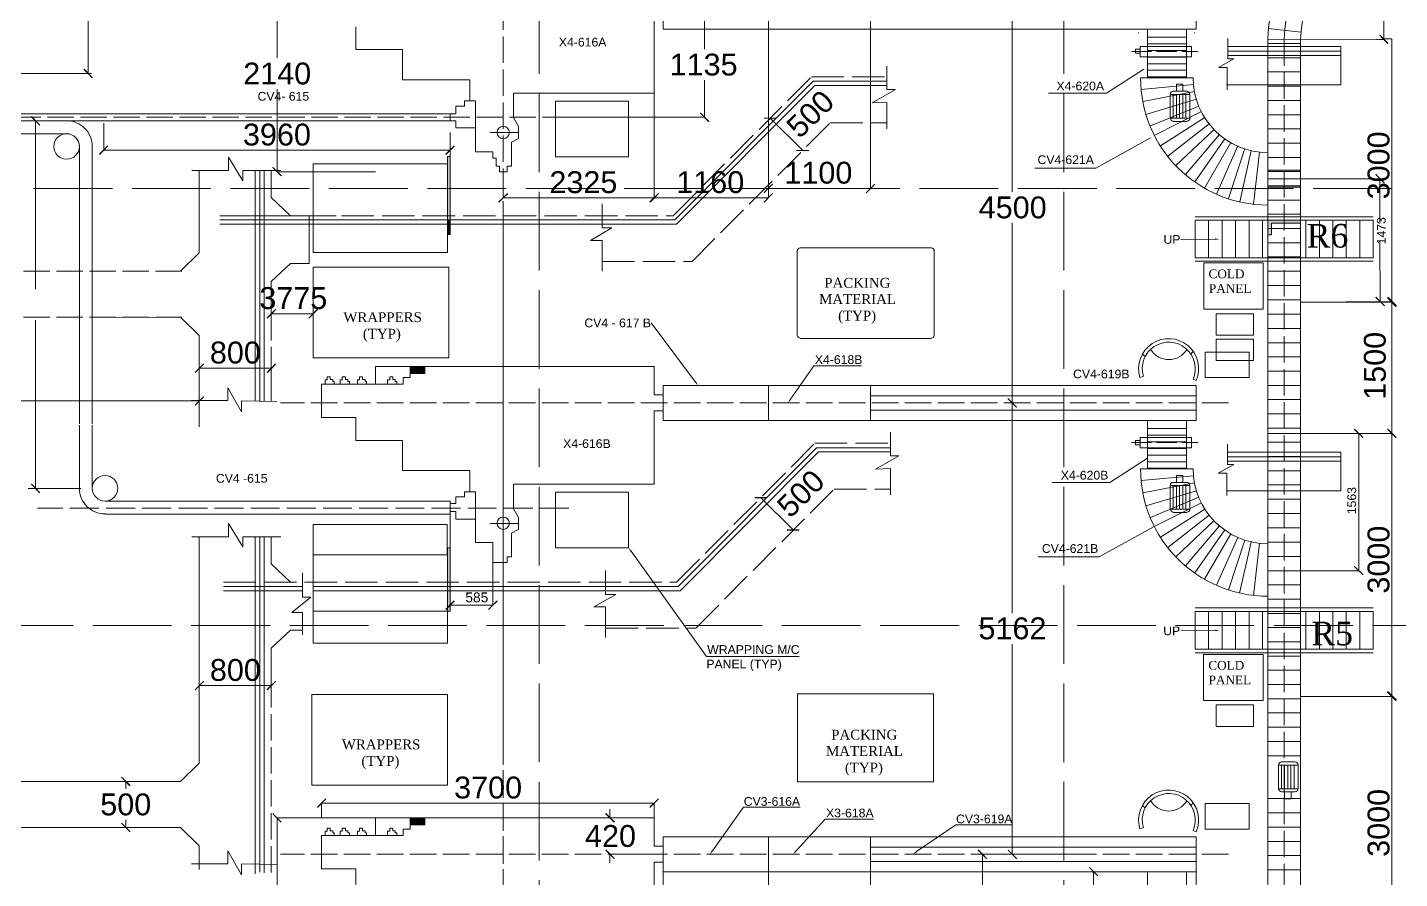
# Model space of a CAD drawing. Header units: inches. Extents: x 2602 to 127694, y 109 to 91908.
# Drawn here: x 49460 to 65143, y 58779 to 68515 of the extents above; entities that cross this region are included whole.
import ezdxf

# ---------------------------------------------------------------- set-up
doc = ezdxf.new("R2010")
doc.units = ezdxf.units.IN
doc.header["$MEASUREMENT"] = 0
doc.linetypes.add('PDF_IMPORT', pattern=[1, 0.8, -0.2])
doc.layers.add('PDF_Geometry', color=7, linetype='Continuous')
doc.layers.add('PDF_Solid Fills', color=7, linetype='Continuous', true_color=0x724639)
doc.layers.add('PDF_Text', color=230, linetype='Continuous', true_color=0xff007f)
doc.styles.add('PDF Arial', font='arial.ttf')
doc.styles.add('PDF Times New Roman', font='times.ttf')

msp = doc.modelspace()

# ---------------------------------------------------------------- hatches: boundary and pattern name
at = {"layer": 'PDF_Solid Fills', "true_color": 0x00b8b8, "transparency": 33554559}
for points in [[(64919, 68435), (64909, 68425), (65007, 68323), (65017, 68337)], [(50109, 68045), (50099, 68035), (50197, 67933), (50210, 67943)], [(49597, 67392), (49607, 67402), (49508, 67503), (49499, 67490)], [(57155, 67543), (57145, 67533), (57243, 67431), (57256, 67441)], [(58021, 67471), (58021, 67484), (57879, 67484), (57879, 67471)], [(50384, 67156), (50374, 67166), (50276, 67067), (50286, 67054)], [(54235, 67067), (54245, 67054), (54347, 67156), (54334, 67166)], [(58250, 67113), (58250, 67100), (58394, 67100), (58394, 67113)], [(52267, 66920), (52257, 66910), (52356, 66811), (52369, 66821)], [(64965, 66729), (64974, 66739), (64876, 66841), (64866, 66831)], [(57981, 66719), (57971, 66729), (57873, 66628), (57883, 66618)], [(59041, 66628), (59050, 66618), (59152, 66719), (59142, 66729)], [(54954, 66611), (54944, 66621), (54842, 66523), (54852, 66510)], [(56567, 66523), (56581, 66510), (56679, 66611), (56669, 66621)], [(57873, 66519), (57883, 66510), (57981, 66611), (57971, 66621)], [(54291, 66313), (54261, 66313), (54261, 66145), (54291, 66145)], [(64876, 65434), (64866, 65424), (64968, 65325), (64978, 65335)], [(65011, 65437), (65001, 65427), (65099, 65325), (65112, 65335)], [(65099, 65316), (65112, 65325), (65011, 65427), (65001, 65417)], [(52303, 65286), (52293, 65296), (52192, 65194), (52205, 65184)], [(52671, 65194), (52680, 65184), (52782, 65286), (52769, 65296)], [(51480, 64660), (51470, 64673), (51372, 64571), (51381, 64561)], [(52192, 64571), (52205, 64561), (52303, 64660), (52293, 64673)], [(51372, 64200), (51381, 64187), (51480, 64289), (51470, 64299)], [(60661, 64266), (60763, 64164), (60773, 64174), (60671, 64276)], [(64722, 63817), (64732, 63826), (64630, 63928), (64620, 63915)], [(65011, 63928), (65001, 63915), (65099, 63817), (65112, 63826)], [(49508, 63298), (49499, 63288), (49597, 63187), (49607, 63197)], [(57912, 63131), (57912, 63144), (57771, 63144), (57771, 63128)], [(58142, 62773), (58142, 62757), (58283, 62760), (58283, 62773)], [(64630, 62357), (64620, 62347), (64722, 62249), (64732, 62258)], [(54343, 61950), (54334, 61963), (54235, 61862), (54245, 61852)], [(54724, 61862), (54734, 61852), (54835, 61950), (54826, 61963)], [(51480, 61032), (51470, 61042), (51372, 60943), (51381, 60933)], [(52192, 60943), (52205, 60933), (52303, 61032), (52293, 61042)], [(65011, 60927), (65001, 60917), (65099, 60815), (65112, 60828)], [(65099, 60809), (65112, 60818), (65011, 60917), (65001, 60907)], [(50627, 59834), (50640, 59848), (50538, 59946), (50529, 59936)], [(52877, 59687), (52867, 59697), (52766, 59598), (52779, 59588)], [(56567, 59598), (56581, 59588), (56679, 59687), (56669, 59697)], [(52356, 59418), (52366, 59428), (52267, 59529), (52257, 59520)], [(56075, 59529), (56062, 59520), (56164, 59418), (56174, 59428)], [(50538, 59418), (50529, 59408), (50627, 59310), (50640, 59319)], [(56164, 59001), (56174, 59011), (56075, 59113), (56062, 59103)], [(60422, 59001), (60431, 59011), (60330, 59113), (60320, 59103)], [(60671, 59113), (60661, 59103), (60763, 59001), (60773, 59011)], [(61691, 58804), (61701, 58814), (61602, 58913), (61593, 58903)]]:
    msp.add_hatch(color=132, dxfattribs=at).paths.add_polyline_path(points)
at = {"layer": 'PDF_Solid Fills', "true_color": 0x5bb8b8, "transparency": 33554559}
for points in [[(54291, 66313), (54291, 67038), (54261, 67038), (54261, 66313)], [(54291, 62564), (54261, 62564), (54261, 61839), (54291, 61839)]]:
    msp.add_hatch(color=123, dxfattribs=at).paths.add_polyline_path(points)
at = {"layer": 'PDF_Solid Fills', "true_color": 0xb85b72, "transparency": 33554559}
for points in [[(63639, 66867), (64013, 66867), (64013, 66883), (63639, 66883)], [(63639, 66687), (64010, 66687), (64010, 66703), (63639, 66703)], [(64013, 66309), (63639, 66309), (63639, 66142), (63679, 66142), (63679, 66277), (64013, 66277)]]:
    msp.add_hatch(color=13, dxfattribs=at).paths.add_polyline_path(points)
at = {"layer": 'PDF_Solid Fills', "true_color": 0x940025, "transparency": 33554559}
for points in [[(54002, 64637), (53835, 64637), (53835, 64555), (54002, 64555)], [(54002, 59474), (53835, 59474), (53835, 59392), (54002, 59392)]]:
    msp.add_hatch(color=244, dxfattribs=at).paths.add_polyline_path(points)

# ---------------------------------------------------------------- linework, layer by layer
at = {"layer": 'PDF_Geometry', "color": 30, "linetype": 'PDF_IMPORT', "lineweight": 0, "ltscale": 1125.093782, "true_color": 0xff7f00}
for points in [[(55308, 17356), (55308, 78521)], [(61307, 17356), (61307, 78521)], [(103310, 66674), (11954, 66674), (7837, 66674)], [(11954, 61675), (103310, 61675)]]:
    msp.add_lwpolyline(points, dxfattribs=at)
at = {"layer": 'PDF_Geometry', "linetype": 'PDF_IMPORT', "lineweight": 0, "ltscale": 377.218032}
for points in [[(54898, 60189), (54898, 71026)], [(63826, 68379), (63826, 46133), (63826, 34164)], [(55649, 67487), (48295, 67487)], [(54898, 55554), (54898, 66391)], [(63187, 64220), (52352, 64220)], [(54898, 50663), (54898, 61497)], [(63187, 59057), (52352, 59057)]]:
    msp.add_lwpolyline(points, dxfattribs=at)
at = {"layer": 'PDF_Geometry', "color": 123, "lineweight": 0, "true_color": 0x5bb8b8}
msp.add_lwpolyline([(64976, 69344, 0.416852), (64013, 68373), (63639, 68379, -0.414215), (64976, 69718)], format="xyb", dxfattribs=at)
at = {"layer": 'PDF_Geometry', "color": 132, "lineweight": 0, "true_color": 0x00b8b8}
for points in [[(53438, 69107), (52313, 69107), (52313, 68166)], [(50155, 67989), (50155, 68773)], [(55649, 68691), (57200, 68691), (57200, 68268)], [(60717, 68691), (60717, 66634)], [(64879, 68379), (64965, 68379), (64965, 68684)], [(57929, 68494), (57929, 66674), (59096, 66674), (59096, 68494)], [(57929, 68494), (57929, 68494)], [(59096, 68494), (59096, 68494)], [(65056, 64801), (65056, 65371), (64013, 65371), (65056, 65381), (65056, 66703), (65056, 68383), (64961, 68383)], [(64974, 68379), (64961, 68379)], [(64965, 68379), (64965, 68379)], [(64974, 68379), (64974, 68379)], [(50191, 67989), (48925, 67989)], [(55649, 67487), (57200, 67487), (57200, 67913)], [(53438, 66864), (52313, 66864), (52313, 67808)], [(56623, 67763), (56623, 66565), (57929, 66565), (57929, 67763)], [(62557, 67749), (62557, 67477)], [(62593, 67749), (62593, 67477)], [(62629, 67749), (62629, 67477)], [(62665, 67749), (62665, 67477)], [(62701, 67749), (62701, 67477)], [(49469, 67448), (49551, 67448), (49551, 65522)], [(55649, 67487), (55649, 67487)], [(58322, 67107), (57948, 67477)], [(62711, 67441), (62557, 67441)], [(54291, 67287), (54291, 67110), (50332, 67110), (50332, 67421)], [(50332, 67421), (50332, 67421)], [(54291, 67287), (54291, 67287)], [(50332, 67110), (50332, 67110)], [(52356, 66877), (51923, 66877), (51923, 66762), (51759, 67031), (51759, 66877), (51339, 66877)], [(51424, 66877), (51424, 65936), (51211, 65729)], [(52064, 64243), (52064, 66877)], [(52116, 64243), (52116, 66877)], [(52165, 64243), (52165, 66877)], [(52989, 66362), (52467, 66362), (52247, 66569), (52247, 66874)], [(52313, 66864), (52313, 66864)], [(53438, 66864), (53438, 66864)], [(54898, 66674), (54898, 66565), (56728, 66565)], [(59096, 66674), (59096, 66674)], [(63639, 66785), (64919, 66785), (64919, 66273)], [(52484, 66362), (51959, 66362)], [(52680, 66362), (52680, 65814), (52467, 65814), (52247, 65608), (52247, 65240), (52726, 65240), (52726, 65608)], [(60717, 61816), (60717, 64220), (60717, 66280)], [(64922, 65381), (64919, 66073)], [(49551, 63243), (49551, 65168)], [(51224, 65201), (50286, 65197)], [(51424, 63948), (51424, 64243), (51424, 64991), (51211, 65201)], [(52247, 64243), (52247, 64617), (51424, 64617), (51424, 64246)], [(51424, 64617), (51424, 64617)], [(51336, 64246), (51749, 64246), (51749, 64394), (51906, 64118), (51906, 64243), (52310, 64236)], [(64013, 63872), (65056, 63872), (65056, 64443)], [(43309, 63948), (43309, 64243), (51424, 64243)], [(51424, 64246), (51424, 64246)], [(52247, 64243), (52247, 64243)], [(60717, 64220), (60717, 64220)], [(60717, 64220), (60717, 64220)], [(60717, 64220), (60717, 64220)], [(60717, 64220), (60717, 64220)], [(63643, 62301), (64676, 62301), (64676, 62987), (64676, 63872), (63643, 63872)], [(65056, 60871), (65056, 62193), (65056, 63872)], [(49469, 63243), (50069, 63243)], [(62557, 63275), (62557, 63003)], [(62593, 63275), (62593, 63003)], [(62629, 63275), (62629, 63003)], [(62665, 63275), (62665, 63003)], [(62701, 63275), (62701, 63003)], [(58214, 62767), (57840, 63138)], [(62711, 62967), (62557, 62967)], [(52356, 62688), (51923, 62688), (51923, 62573), (51759, 62839), (51759, 62688), (51339, 62688)], [(51424, 58883), (51424, 59155), (51211, 59365), (46691, 59365), (46691, 59890), (51211, 59890), (51424, 60100), (51424, 60799), (51424, 61747), (51424, 62688)], [(52064, 58834), (52064, 62688)], [(52116, 58854), (52116, 62688)], [(52165, 58844), (52165, 62688)], [(52467, 62170), (52247, 62380), (52247, 62685)], [(54291, 62564), (54291, 61907), (54780, 61907), (54780, 62564)], [(52602, 62278), (52602, 61999), (52700, 61999), (52480, 61822), (52602, 61822), (52602, 61566)], [(52602, 61622), (52467, 61622), (52247, 61415)], [(60717, 59057), (60717, 61461)], [(51424, 61274), (51424, 60986), (52247, 60986), (52247, 61274)], [(51424, 61274), (51424, 61274)], [(52247, 61274), (52247, 61274)], [(52247, 60986), (52247, 60986)], [(64013, 60861), (65056, 60861), (65056, 59185), (65056, 57863)], [(63794, 59805), (63794, 60077)], [(63830, 59805), (63830, 60077)], [(63866, 59805), (63866, 60077)], [(63902, 59805), (63902, 60077)], [(63938, 59805), (63938, 60077)], [(51211, 59890), (50584, 59890), (50584, 59805)], [(51211, 59890), (51211, 59890)], [(52821, 59474), (52821, 59644)], [(56623, 59641), (52821, 59641)], [(52821, 59641), (52821, 59641)], [(56623, 59644), (56623, 59474), (56118, 59474), (56118, 59572)], [(51211, 59365), (50584, 59365), (50584, 59451)], [(53438, 59474), (52313, 59474), (52313, 58529)], [(52821, 59474), (52821, 59474)], [(53438, 59474), (53438, 59474)], [(56623, 59474), (56623, 59474)], [(56623, 59474), (56623, 59474)], [(50584, 59365), (50584, 59365)], [(51211, 59365), (51211, 59365)], [(51336, 58949), (51749, 58949), (51749, 59096), (51906, 58821), (51906, 58946), (52310, 58939)], [(56623, 59057), (56118, 59057), (56118, 58959)], [(56118, 59057), (56118, 59057)], [(56623, 59057), (56623, 59057)], [(61370, 59057), (60376, 59057), (60376, 56984)], [(60717, 59057), (60717, 59057)], [(60717, 59057), (60717, 59057)], [(61370, 59057), (61370, 59057)], [(56728, 58857), (56728, 56853), (57929, 56853), (57929, 58857), (57929, 56853), (59096, 56853), (59096, 58857), (59096, 56902), (62819, 56902), (62819, 58857)], [(56728, 58857), (56728, 58857)], [(57929, 58857), (57929, 58857)], [(57929, 58857), (57929, 58857)], [(59096, 58857), (59096, 58857)], [(59096, 58857), (59096, 58857)], [(62262, 58857), (61645, 58857), (61645, 58404), (61645, 58303), (62262, 58303)], [(62819, 58857), (62819, 58857)]]:
    msp.add_lwpolyline(points, dxfattribs=at)
at = {"layer": 'PDF_Geometry', "color": 102, "lineweight": 0, "true_color": 0x00dd37}
for points in [[(62262, 68494), (62819, 68494), (62819, 68891), (56728, 68891), (56728, 68494), (62819, 68494)], [(57929, 68891), (57929, 68494)], [(59096, 68494), (59096, 68891)], [(62262, 64020), (62819, 64020), (62819, 64420), (56728, 64420), (56728, 64020), (62819, 64020)], [(57929, 64420), (57929, 64020)], [(59096, 64020), (59096, 64420)], [(62819, 64302), (59096, 64302)], [(62819, 64138), (59096, 64138)], [(62262, 58857), (62819, 58857), (62819, 59257), (56728, 59257), (56728, 58857), (62819, 58857)], [(57929, 59257), (57929, 58857)], [(59096, 58857), (59096, 59257)], [(62819, 59139), (59096, 59139)], [(62819, 58975), (59096, 58975)]]:
    msp.add_lwpolyline(points, dxfattribs=at)
at = {"layer": 'PDF_Geometry', "color": 244, "lineweight": 0, "true_color": 0x940025}
for points in [[(53215, 68524), (53215, 68261), (53746, 68261), (53746, 67917), (54517, 67917), (54517, 67674), (54580, 67674), (54580, 67093), (54780, 67093), (54780, 67021), (54816, 67021), (54816, 66929), (54855, 66929), (54855, 66864), (54944, 66864), (54944, 66929), (54993, 66929), (54993, 67202), (55072, 67244), (55072, 67382), (55016, 67484), (55016, 67763), (56623, 67763), (56623, 68599)], [(56623, 64312), (56623, 64637), (53438, 64637), (53438, 64433), (53753, 64433), (53753, 64509), (53835, 64509), (53835, 64555), (54002, 64555), (54002, 64637)], [(53835, 64555), (53835, 64637)], [(52861, 64433), (52861, 64486), (52887, 64486), (52887, 64518), (52920, 64518), (52920, 64489), (52949, 64489), (52949, 64466), (52966, 64466), (52966, 64433)], [(53035, 64433), (53035, 64486), (53058, 64486), (53058, 64518), (53094, 64518), (53094, 64489), (53123, 64489), (53123, 64466), (53140, 64466), (53140, 64433)], [(53231, 64433), (53231, 64486), (53254, 64486), (53254, 64518), (53291, 64518), (53291, 64489), (53320, 64489), (53320, 64466), (53336, 64466), (53336, 64433)], [(53576, 64433), (53576, 64486), (53602, 64486), (53602, 64518), (53635, 64518), (53635, 64489), (53664, 64489), (53664, 64466), (53681, 64466), (53681, 64433)], [(53438, 64433), (52821, 64433), (52821, 64053), (53215, 64053), (53215, 63790), (53746, 63790), (53746, 63446), (54517, 63446), (54517, 63203), (54580, 63203), (54580, 62623), (54780, 62623), (54780, 62393), (54855, 62393), (54944, 62393), (54944, 62459), (54993, 62459), (54993, 62731), (55072, 62773), (55072, 62911), (55016, 63010), (55016, 63292), (56623, 63292), (56623, 64128), (56728, 64128), (56623, 64128)], [(56623, 59149), (56623, 59474), (53438, 59474), (53438, 59270), (53753, 59270), (53753, 59346), (53835, 59346), (53835, 59392), (54002, 59392), (54002, 59474)], [(53835, 59392), (53835, 59474)], [(52861, 59270), (52861, 59323), (52887, 59323), (52887, 59356), (52920, 59356), (52920, 59326), (52949, 59326), (52949, 59303), (52966, 59303), (52966, 59270)], [(53035, 59270), (53035, 59323), (53058, 59323), (53058, 59356), (53094, 59356), (53094, 59326), (53123, 59326), (53123, 59303), (53140, 59303), (53140, 59270)], [(53231, 59270), (53231, 59323), (53254, 59323), (53254, 59356), (53291, 59356), (53291, 59326), (53320, 59326), (53320, 59303), (53336, 59303), (53336, 59270)], [(53576, 59270), (53576, 59323), (53602, 59323), (53602, 59356), (53635, 59356), (53635, 59326), (53664, 59326), (53664, 59303), (53681, 59303), (53681, 59270)], [(53438, 59270), (52821, 59270), (52821, 58890), (53215, 58890), (53215, 58627)], [(56623, 58480), (56623, 58965), (56728, 58965), (56623, 58965)]]:
    msp.add_lwpolyline(points, dxfattribs=at)
at = {"layer": 'PDF_Geometry', "lineweight": 0}
for points in [[(63853, 68625), (63849, 68619), (63833, 68501), (63826, 68379)], [(62262, 68402), (62708, 68402)], [(62262, 68327), (62708, 68327)], [(62262, 68251), (62708, 68251)], [(64013, 68373), (64961, 68379)], [(59283, 67356), (59283, 67658), (59116, 67654), (59382, 67805), (59283, 67805), (59283, 68074)], [(62262, 68176), (62708, 68176)], [(62262, 68100), (62708, 68100)], [(62262, 68025), (62708, 68025)], [(62262, 67950), (62708, 67950)], [(51657, 66313), (56859, 66313), (58440, 67900), (59283, 67900)], [(51657, 66264), (56879, 66264), (58460, 67851), (59283, 67851)], [(55072, 67313), (54747, 67313)], [(56029, 66496), (56029, 66221), (56141, 66221), (55895, 66077), (56029, 66077), (56029, 65729)], [(63036, 66093), (62642, 66090)], [(65056, 65381), (65056, 63882)], [(57096, 64459), (56590, 65135)], [(58181, 64263), (58450, 64646), (58995, 64646)], [(59323, 63167), (59323, 63469), (59155, 63462), (59421, 63613), (59323, 63613), (59323, 63885)], [(62262, 63928), (62708, 63928)], [(62262, 63853), (62708, 63853)], [(52726, 62121), (56899, 62121), (58480, 63708), (59323, 63708)], [(62262, 63774), (62708, 63774)], [(62262, 63698), (62708, 63698)], [(52726, 62072), (56922, 62072), (58503, 63659), (59323, 63659)], [(62262, 63623), (62708, 63623)], [(62262, 63548), (62708, 63548)], [(62262, 63472), (62708, 63472)], [(55072, 62842), (54747, 62842)], [(56069, 62304), (56069, 62029), (56184, 62029), (55934, 61888), (56069, 61888), (56069, 61537)], [(51700, 62121), (52602, 62121)], [(51700, 62072), (52602, 62072)], [(63036, 61619), (62642, 61612)], [(57289, 59096), (57643, 59595), (58293, 59595)], [(58244, 59093), (58578, 59460), (59132, 59460)], [(59621, 59087), (60071, 59392), (60720, 59392)]]:
    msp.add_lwpolyline(points, dxfattribs=at)
at = {"layer": 'PDF_Geometry', "color": 224, "lineweight": 0, "true_color": 0x940070}
for points in [[(62160, 68458), (62160, 68455)], [(62800, 68455), (62800, 68458)], [(63180, 68389), (63180, 68156), (63249, 68156), (63072, 68058), (63174, 68058), (63174, 67802)], [(63177, 68297), (64473, 68297), (64473, 67858), (63167, 67858)], [(64473, 68245), (63177, 68245)], [(63639, 68379), (63639, 65371), (63639, 63872), (63639, 60871), (63639, 57873), (63639, 54872), (63639, 51873), (63639, 51775)], [(64013, 68373), (64013, 65371), (64013, 63872), (64013, 60871), (64013, 57873), (64013, 54872), (64013, 51873), (64013, 51752)], [(64473, 68196), (63177, 68196)], [(63639, 66867), (63639, 66703)], [(62806, 66349), (64843, 66349)], [(62960, 66309), (62960, 65880)], [(63115, 66309), (63115, 65880)], [(63269, 66309), (63269, 65880)], [(63423, 66309), (63423, 65880)], [(63577, 66309), (63577, 65880)], [(64072, 66309), (64072, 65880)], [(64227, 66309), (64227, 65880)], [(64381, 66309), (64381, 65880)], [(64535, 66309), (64535, 65880)], [(64689, 66309), (64689, 65880)], [(58257, 64994), (58257, 65958)], [(62806, 65840), (64843, 65840)], [(59789, 64958), (58293, 64958)], [(63177, 63748), (63177, 63515), (63249, 63515), (63069, 63416), (63170, 63416), (63170, 63161)], [(63177, 63656), (64473, 63656), (64473, 63216), (63164, 63216)], [(64473, 63603), (63177, 63603)], [(64473, 63554), (63177, 63554)], [(62806, 61875), (64843, 61875)], [(62960, 61835), (62960, 61402)], [(63115, 61835), (63115, 61402)], [(63269, 61835), (63269, 61402)], [(63423, 61835), (63423, 61402)], [(63577, 61835), (63577, 61402)], [(64072, 61835), (64072, 61402)], [(64227, 61835), (64227, 61402)], [(64381, 61835), (64381, 61402)], [(64535, 61835), (64535, 61402)], [(64689, 61835), (64689, 61402)], [(62806, 61363), (64843, 61363)]]:
    msp.add_lwpolyline(points, dxfattribs=at)
at = {"layer": 'PDF_Geometry', "color": 13, "lineweight": 0, "true_color": 0xb85b72}
for points in [[(62262, 67940), (62262, 68455), (62262, 68494)], [(62708, 67940), (62708, 68455), (62708, 68494)], [(63826, 66867), (63826, 66703)], [(64013, 66277), (63679, 66277), (63679, 66142), (63639, 66142)], [(62262, 63466), (62262, 64020)], [(62708, 63466), (62708, 64020)], [(62262, 58303), (62262, 58857)], [(62708, 58303), (62708, 58857)]]:
    msp.add_lwpolyline(points, dxfattribs=at)
at = {"layer": 'PDF_Geometry', "color": 123, "lineweight": 0, "true_color": 0x5bb8b8}
for points in [[(64017, 68461), (63643, 68504)], [(49797, 67526), (48295, 67526)], [(54081, 67448), (49587, 67448)], [(54291, 67526), (49797, 67526)], [(54291, 67526), (49797, 67526)], [(54291, 67526), (49797, 67526)], [(54291, 67526), (49797, 67526)], [(54291, 67526), (49797, 67526)], [(54291, 67526), (49797, 67526)], [(54291, 67526), (49797, 67526)], [(54291, 67448), (49797, 67448)], [(54291, 67448), (49797, 67448)], [(54291, 67448), (49797, 67448)], [(54291, 67526), (54291, 67448)], [(54357, 67543), (54357, 67526)], [(54261, 66145), (54291, 66145), (54291, 66313), (54291, 67313), (54291, 66313), (54261, 66313), (54261, 66956), (52726, 66956), (52726, 65942), (54261, 65942), (54261, 66313)], [(54261, 66956), (54261, 67038), (54291, 67038)], [(54291, 62947), (54291, 62842), (54291, 61839), (54261, 61839), (54261, 62482), (52726, 62482), (52726, 61471), (54261, 61471), (54261, 61839)], [(54261, 62482), (54261, 62564), (54291, 62564)]]:
    msp.add_lwpolyline(points, dxfattribs=at)
at = {"layer": 'PDF_Geometry', "linetype": 'PDF_IMPORT', "lineweight": 0, "ltscale": 288.653798}
for points in [[(62078, 68241), (62839, 68241)], [(62078, 63767), (62839, 63767)]]:
    msp.add_lwpolyline(points, dxfattribs=at)
at = {"layer": 'PDF_Geometry', "color": 13, "lineweight": 0, "true_color": 0xb85b72}
for points in [[(62127, 68268), (62180, 68268), (62180, 68219), (62127, 68219)], [(62180, 68297), (62764, 68297), (62764, 68179), (62180, 68179)], [(64013, 66309), (64013, 66277)], [(62921, 64801), (63423, 64801), (63423, 64509), (62921, 64509)], [(62127, 63790), (62180, 63790), (62180, 63741), (62127, 63741)], [(62180, 63823), (62764, 63823), (62764, 63705), (62180, 63705)], [(62921, 59638), (63423, 59638), (63423, 59346), (62921, 59346)]]:
    msp.add_lwpolyline(points, close=True, dxfattribs=at)
at = {"layer": 'PDF_Geometry', "color": 242, "lineweight": 0, "true_color": 0xdd0037}
for points in [[(64013, 68333), (63643, 68333)], [(64013, 68169), (63643, 68169)], [(64013, 68009), (63643, 68009)], [(64013, 67845), (63643, 67845)], [(54517, 67674), (54455, 67674), (54455, 67615), (54357, 67615), (54357, 67543)], [(64013, 67681), (63643, 67681)], [(54357, 67526), (54291, 67526)], [(54580, 67366), (54370, 67366), (54357, 67366), (54357, 67448), (54291, 67448)], [(64010, 67517), (63643, 67517)], [(63643, 67356), (64010, 67356), (63639, 67356)], [(64010, 67192), (63639, 67192)], [(50053, 63981), (50053, 67093)], [(50201, 63981), (50201, 67093)], [(64010, 67028), (63643, 67028)], [(64013, 66883), (63639, 66883)], [(64013, 66867), (63639, 66867)], [(63639, 66703), (64010, 66703), (63643, 66703)], [(64010, 66687), (63639, 66687)], [(64010, 66539), (63643, 66539)], [(64010, 66378), (63643, 66378)], [(64010, 66214), (63643, 66214)], [(64010, 66050), (63643, 66050)], [(64010, 65890), (63643, 65890)], [(64010, 65726), (63643, 65726)], [(64010, 65562), (63643, 65562)], [(64010, 65237), (63643, 65237)], [(64010, 65073), (63643, 65073)], [(64010, 64909), (63643, 64909)], [(64010, 64748), (63643, 64748)], [(64010, 64584), (63643, 64584)], [(64010, 64420), (63643, 64420)], [(64010, 64259), (63643, 64259)], [(64010, 64095), (63643, 64095)], [(64010, 63931), (63643, 63931)], [(64010, 63771), (63643, 63771)], [(64010, 63607), (63643, 63607)], [(64010, 63443), (63643, 63443)], [(54517, 63203), (54455, 63203), (54455, 63144), (54357, 63144), (54357, 63069), (54291, 63069), (54291, 63095), (50345, 63095)], [(54291, 63069), (54291, 62977)], [(54580, 62892), (54370, 62892), (54357, 62892), (54357, 62977), (54291, 62977), (54291, 62947), (50345, 62947)], [(64010, 62954), (63643, 62954)], [(64010, 62793), (63643, 62793)], [(64010, 62629), (63643, 62629)], [(64010, 62465), (63643, 62465)], [(64010, 62301), (63643, 62301)], [(64010, 62140), (63643, 62140)], [(64010, 61976), (63643, 61976)], [(64010, 61812), (63643, 61812)], [(64010, 61652), (63643, 61652)], [(64010, 61488), (63643, 61488)], [(64010, 61324), (63643, 61324)], [(64010, 61163), (63643, 61163)], [(64010, 60999), (63643, 60999)], [(64010, 60835), (63643, 60835)], [(64010, 60674), (63643, 60674)], [(64010, 60510), (63643, 60510)], [(64010, 60346), (63643, 60346)], [(64010, 60185), (63643, 60185)], [(64010, 59697), (63643, 59697)], [(64010, 59533), (63643, 59533)], [(64010, 59369), (63643, 59369)], [(64010, 59205), (63643, 59205)], [(64010, 59044), (63643, 59044)], [(64010, 58880), (63643, 58880)]]:
    msp.add_lwpolyline(points, dxfattribs=at)
at = {"layer": 'PDF_Geometry', "linetype": 'PDF_IMPORT', "lineweight": 0, "ltscale": 463.884223}
for points in [[(51657, 66362), (56840, 66362), (58421, 67950), (59283, 67950)], [(51700, 62170), (56879, 62170), (58460, 63758), (59323, 63758)], [(56069, 61645), (57099, 61645), (58680, 63233), (59323, 63233)]]:
    msp.add_lwpolyline(points, dxfattribs=at)
at = {"layer": 'PDF_Geometry', "color": 230, "lineweight": 0, "true_color": 0xff007f}
for points in [[(62219, 68038), (61793, 67763), (61130, 67763)], [(61793, 67763), (61793, 67763)], [(62298, 67254), (61671, 66906), (60973, 66906)], [(61671, 66906), (61671, 66906)], [(62262, 63590), (61832, 63311), (61173, 63311)], [(61832, 63311), (61832, 63311)], [(62340, 62806), (61711, 62459), (61012, 62459)], [(56361, 62524), (57220, 61320), (57223, 61320), (58280, 61320)], [(61711, 62459), (61711, 62459)]]:
    msp.add_lwpolyline(points, dxfattribs=at)
at = {"layer": 'PDF_Geometry', "color": 13, "lineweight": 0, "true_color": 0xb85b72}
for points in [[(62183, 67940), (62783, 67940, 0.414212), (63639, 67084), (63639, 66483, -0.414213)], [(62216, 64525), (62176, 64512, -1.43319), (62819, 64476), (62783, 64492, 1.43319)], [(62183, 63466), (62783, 63466, 0.414212), (63639, 62609), (63639, 62009, -0.414213)], [(62216, 59362), (62176, 59349, -1.43319), (62819, 59313), (62783, 59329, 1.43319)]]:
    msp.add_lwpolyline(points, format="xyb", close=True, dxfattribs=at)
at = {"layer": 'PDF_Geometry', "color": 4, "lineweight": 0}
for points in [[(62787, 67861), (62190, 67805)], [(62800, 67782), (62209, 67667)], [(62823, 67694), (62245, 67520)], [(62849, 67615), (62295, 67389)], [(62878, 67553), (62340, 67280)], [(62918, 67484), (62409, 67162)], [(62967, 67412), (62495, 67041)], [(63023, 67349), (62586, 66936)], [(63085, 67290), (62695, 66834)], [(63147, 67241), (62803, 66749)], [(63213, 67198), (62915, 66677)], [(63295, 67159), (63052, 66608)], [(63374, 67130), (63187, 66559)], [(63449, 67107), (63318, 66519)], [(63541, 67090), (63472, 66493)], [(62787, 63387), (62190, 63331)], [(62800, 63305), (62209, 63193)], [(62823, 63216), (62245, 63042)], [(62849, 63141), (62295, 62911)], [(62878, 63079), (62340, 62806)], [(62918, 63006), (62409, 62685)], [(62967, 62937), (62495, 62567)], [(63023, 62875), (62586, 62459)], [(63085, 62813), (62695, 62357)], [(63147, 62767), (62803, 62275)], [(63213, 62724), (62915, 62203)], [(63295, 62682), (63052, 62134)], [(63374, 62652), (63187, 62081)], [(63449, 62629), (63315, 62045)], [(63541, 62616), (63472, 62019)]]:
    msp.add_lwpolyline(points, dxfattribs=at)
at = {"layer": 'PDF_Geometry', "color": 132, "lineweight": 0, "true_color": 0x00b8b8}
for points in [[(62524, 67751, -0.414202), (62557, 67786), (62711, 67786, -0.414202), (62747, 67751)], [(62524, 63277, -0.414202), (62557, 63311), (62711, 63311, -0.414202), (62747, 63277)], [(63984, 60079, 0.414202), (63948, 60113), (63794, 60113, 0.414202), (63761, 60079)], [(63761, 59807, 0.414202), (63794, 59772), (63948, 59772, 0.414202), (63984, 59807)]]:
    msp.add_lwpolyline(points, format="xyb", dxfattribs=at)
for points in [[(62593, 67786), (62665, 67786), (62665, 67851), (62665, 67868), (62593, 67868), (62593, 67851)], [(62747, 67477), (62521, 67477), (62521, 67749), (62747, 67749)], [(54261, 66313), (54291, 66313), (54291, 66145), (54261, 66145)], [(62593, 63311), (62665, 63311), (62665, 63377), (62665, 63390), (62593, 63390), (62593, 63377)], [(62747, 63003), (62521, 63003), (62521, 63275), (62747, 63275)], [(63758, 59805), (63984, 59805), (63984, 60077), (63758, 60077)], [(63830, 59772), (63905, 59772), (63905, 59703), (63905, 59690), (63830, 59690), (63830, 59703)]]:
    msp.add_lwpolyline(points, close=True, dxfattribs=at)
at = {"layer": 'PDF_Geometry', "color": 123, "lineweight": 0, "true_color": 0x5bb8b8}
for points in [[(55495, 67671), (56331, 67671), (56331, 67034), (55495, 67034)], [(49797, 67448), (54291, 67448)], [(49797, 67448), (54291, 67448)], [(55495, 63200), (56331, 63200), (56331, 62564), (55495, 62564)]]:
    msp.add_lwpolyline(points, close=True, dxfattribs=at)
at = {"layer": 'PDF_Geometry', "color": 242, "lineweight": 0, "true_color": 0xdd0037}
for points in [[(48295, 67448), (49907, 67448, -0.414215), (50201, 67152), (50201, 66654)], [(48295, 67300), (49907, 67300, -0.414213), (50053, 67152), (50053, 66654)], [(50347, 62951, -0.414215), (50053, 63243), (50053, 63741), (50053, 63967)], [(50347, 63098, -0.414213), (50201, 63243), (50201, 63741), (50201, 63967)]]:
    msp.add_lwpolyline(points, format="xyb", dxfattribs=at)
at = {"layer": 'PDF_Geometry', "linetype": 'PDF_IMPORT', "lineweight": 0, "ltscale": 463.907417}
msp.add_lwpolyline([(56029, 65837), (57056, 65837), (58637, 67425), (59283, 67425)], dxfattribs=at)
at = {"layer": 'PDF_Geometry', "color": 224, "lineweight": 0, "true_color": 0x940070}
for points in [[(62806, 65880), (62806, 66309), (64843, 66309), (64843, 65880)], [(62905, 65821), (63584, 65821), (63584, 65293), (62905, 65293)], [(63049, 65240), (63475, 65240), (63475, 64997), (63049, 64997)], [(63049, 64951), (63475, 64951), (63475, 64705), (63049, 64705)], [(62806, 61402), (62806, 61835), (64843, 61835), (64843, 61402)], [(62901, 61343), (63584, 61343), (63584, 60818), (62901, 60818)], [(63049, 60766), (63472, 60766), (63472, 60520), (63049, 60520)]]:
    msp.add_lwpolyline(points, close=True, dxfattribs=at)
msp.add_lwpolyline([(58260, 65960, -0.414202), (58293, 65995), (59789, 65995, -0.414202), (59825, 65958), (59825, 64994, -0.414202), (59790, 64961)], format="xyb", dxfattribs=at)
at = {"layer": 'PDF_Geometry', "color": 132, "linetype": 'PDF_IMPORT', "lineweight": 0, "ltscale": 377.218032, "true_color": 0x00b8b8}
for points in [[(51224, 65729), (38815, 65729)], [(51224, 65201), (38815, 65197)], [(52247, 61415), (52247, 58791)]]:
    msp.add_lwpolyline(points, dxfattribs=at)
at = {"layer": 'PDF_Geometry', "color": 172, "lineweight": 0, "true_color": 0x0000b8}
for points in [[(52726, 65772), (54278, 65772), (54278, 64735), (52726, 64735)], [(52726, 62482), (54261, 62482), (54261, 61839), (52726, 61839)], [(52710, 60884), (54261, 60884), (54261, 59848), (52710, 59848)], [(58263, 60894), (59818, 60894), (59818, 59887), (58263, 59887)]]:
    msp.add_lwpolyline(points, close=True, dxfattribs=at)
at = {"layer": 'PDF_Geometry', "color": 132, "linetype": 'PDF_IMPORT', "lineweight": 0, "ltscale": 373.937875, "true_color": 0x00b8b8}
msp.add_lwpolyline([(52247, 65608), (52247, 64243)], dxfattribs=at)
at = {"layer": 'PDF_Geometry', "color": 242, "lineweight": 0, "true_color": 0xdd0037}
for points in [[(63643, 65401), (64010, 65401)], [(63643, 65237), (64010, 65237)], [(63643, 63282), (64010, 63282)], [(63643, 63118), (64010, 63118)]]:
    msp.add_lwpolyline(points, close=True, dxfattribs=at)
at = {"layer": 'PDF_Geometry', "color": 244, "lineweight": 0, "true_color": 0x940025}
for points in [[(56623, 64312), (56728, 64312)], [(56623, 59149), (56728, 59149)]]:
    msp.add_lwpolyline(points, close=True, dxfattribs=at)
at = {"layer": 'PDF_Geometry', "linetype": 'PDF_IMPORT', "lineweight": 0, "ltscale": 413.299757}
msp.add_lwpolyline([(55649, 63016), (49574, 63016)], dxfattribs=at)
at = {"layer": 'PDF_Geometry', "color": 172, "lineweight": 0, "true_color": 0x0000b8}
msp.add_lwpolyline([(52726, 62482), (52726, 62829), (54258, 62829), (54258, 62482)], dxfattribs=at)
at = {"layer": 'PDF_Geometry', "color": 242, "lineweight": 0, "true_color": 0xdd0037}
for centre, radius in [((49907, 67154), 146), ((54899, 67315), 70.5), ((50347, 63244), 146), ((54899, 62844), 70.5)]:
    msp.add_circle(centre, radius, dxfattribs=at)
at = {"layer": 'PDF_Geometry', "color": 132, "lineweight": 0, "true_color": 0x00b8b8}
for centre, start, end in [((62559, 67479), 180.0011, 269.9989), ((62713, 67479), 270.0011, 359.9989), ((62559, 63005), 180.0011, 269.9989), ((62713, 63005), 270.0011, 359.9989)]:
    msp.add_arc(centre, 34.4, start, end, dxfattribs=at)
at = {"layer": 'PDF_Geometry', "color": 224, "lineweight": 0, "true_color": 0x940070}
msp.add_arc((58294, 64996), 34.4, 180.0011, 269.9989, dxfattribs=at)
at = {"layer": 'PDF_Geometry', "color": 13, "lineweight": 0, "true_color": 0xb85b72}
for centre, radius, start, end in [((62479, 65070), 401, 226.8022, 232.5067), ((62506, 64956), 241, 210.2171, 329.7829), ((62478, 65073), 404, 313.7125, 319.3648), ((62479, 59907), 401, 226.8022, 232.5067), ((62506, 59793), 241, 210.2171, 329.7829), ((62478, 59910), 404, 313.7125, 319.3648)]:
    msp.add_arc(centre, radius, start, end, dxfattribs=at)
at = {"layer": 'PDF_Solid Fills', "color": 7, "transparency": 33554559}
for points in [[(63036, 66103), (63085, 66093), (63036, 66086)], [(57102, 64466), (57125, 64420), (57089, 64456)], [(58188, 64256), (58152, 64220), (58175, 64266)], [(63033, 61625), (63085, 61619), (63036, 61609)], [(57296, 59093), (57260, 59057), (57282, 59103)], [(58250, 59090), (58211, 59057), (58237, 59100)], [(59628, 59080), (59582, 59057), (59618, 59093)]]:
    msp.add_solid(points, dxfattribs=at)
at = {"layer": 'PDF_Solid Fills', "color": 230, "true_color": 0xff007f, "transparency": 33554559}
msp.add_solid([(56351, 62518), (56331, 62564), (56367, 62527)], dxfattribs=at)

# ---------------------------------------------------------------- texts
at = {"layer": 'PDF_Text', "attachment_point": 7}
for s, insert, char_height, style in [('X4-616A', (55534, 68296), 100, 'PDF Arial'), ('CV4- 615', (52090, 67676), 100, 'PDF Arial'), ('X4-620A', (61222, 67794), 100, 'PDF Arial'), ('CV4-621A', (61005, 66951), 100, 'PDF Arial'), ('R6', (64082, 65993), 270, 'PDF Times New Roman'), ('PACKING', (58568, 65536), 112.5, 'PDF Times New Roman'), ('MATERIAL', (58509, 65352), 112.5, 'PDF Times New Roman'), ('WRAPPERS', (53071, 65142), 112.5, 'PDF Times New Roman'), ('(TYP)', (58726, 65126), 112.5, 'PDF Times New Roman'), ('(TYP)', (53294, 64919), 112.5, 'PDF Times New Roman'), ('CV4-619B', (61412, 64500), 100, 'PDF Arial'), ('X4-616B', (55583, 63703), 100, 'PDF Arial'), ('CV4 -615', (51614, 63306), 100, 'PDF Arial'), ('X4-620B', (61271, 63342), 100, 'PDF Arial'), ('CV4-621B', (61055, 62503), 100, 'PDF Arial'), ('585', (54465, 61938), 112.5, 'PDF Arial'), ('R5', (64135, 61444), 270, 'PDF Times New Roman'), ('WRAPPING M/C', (57230, 61348), 100, 'PDF Arial'), ('PANEL (TYP)', (57220, 61153), 100, 'PDF Arial'), ('PACKING', (58647, 60367), 112.5, 'PDF Times New Roman'), ('WRAPPERS', (53054, 60255), 112.5, 'PDF Times New Roman'), ('MATERIAL', (58588, 60182), 112.5, 'PDF Times New Roman'), ('(TYP)', (53277, 60032), 112.5, 'PDF Times New Roman'), ('(TYP)', (58804, 59956), 112.5, 'PDF Times New Roman')]:
    msp.add_mtext(s, dxfattribs=dict(at, insert=insert, char_height=char_height, style=style))
at = {"layer": 'PDF_Text', "color": 132, "true_color": 0x00b8b8, "char_height": 250, "attachment_point": 7, "style": 'PDF Arial'}
for s, insert in [('2140', (51926, 67860)), ('1135', (56800, 67962)), ('3960', (51923, 67161)), ('1100', (58112, 66725)), ('2325', (55426, 66617)), ('1160', (56876, 66617)), ('4500', (60333, 66328)), ('3775', (52110, 65291)), ('800', (51545, 64668)), ('5162', (60330, 61513)), ('800', (51545, 61037)), ('3700', (54337, 59692)), ('500', (50292, 59499)), ('420', (55833, 59138))]:
    msp.add_mtext(s, dxfattribs=dict(at, insert=insert))
at = {"layer": 'PDF_Text', "color": 132, "true_color": 0x00b8b8, "attachment_point": 7, "style": 'PDF Arial'}
for s, insert, char_height, rotation in [('500', (58289, 67231), 250, 44.3133), ('3000', (65031, 66549), 250, 90), ('1473', (64986, 66034), 100, 90), ('1500', (64989, 64256), 250, 90), ('500', (58181, 62889), 250, 44.5442), ('1563', (64648, 62947), 100, 90), ('3000', (65031, 62039), 250, 90), ('3000', (65031, 59028), 250, 90)]:
    msp.add_mtext(s, dxfattribs=dict(at, insert=insert, char_height=char_height, rotation=rotation))
at = {"layer": 'PDF_Text', "color": 7, "char_height": 100, "attachment_point": 7, "style": 'PDF Arial'}
for s, insert in [('UP', (62445, 66039)), ('CV4 - 617 B', (55826, 65084)), ('X4-618B', (58460, 64664)), ('UP', (62442, 61561)), ('CV3-616A', (57647, 59610)), ('X3-618A', (58588, 59478)), ('CV3-619A', (60074, 59410))]:
    msp.add_mtext(s, dxfattribs=dict(at, insert=insert))
at = {"layer": 'PDF_Text', "color": 32, "true_color": 0xdd6d00, "char_height": 100, "attachment_point": 7, "style": 'PDF Times New Roman'}
for s, insert in [('COLD', (62960, 65645)), ('PANEL', (62964, 65478)), ('COLD', (62957, 61167)), ('PANEL', (62960, 61001))]:
    msp.add_mtext(s, dxfattribs=dict(at, insert=insert))

doc.saveas('drawing.dxf')
